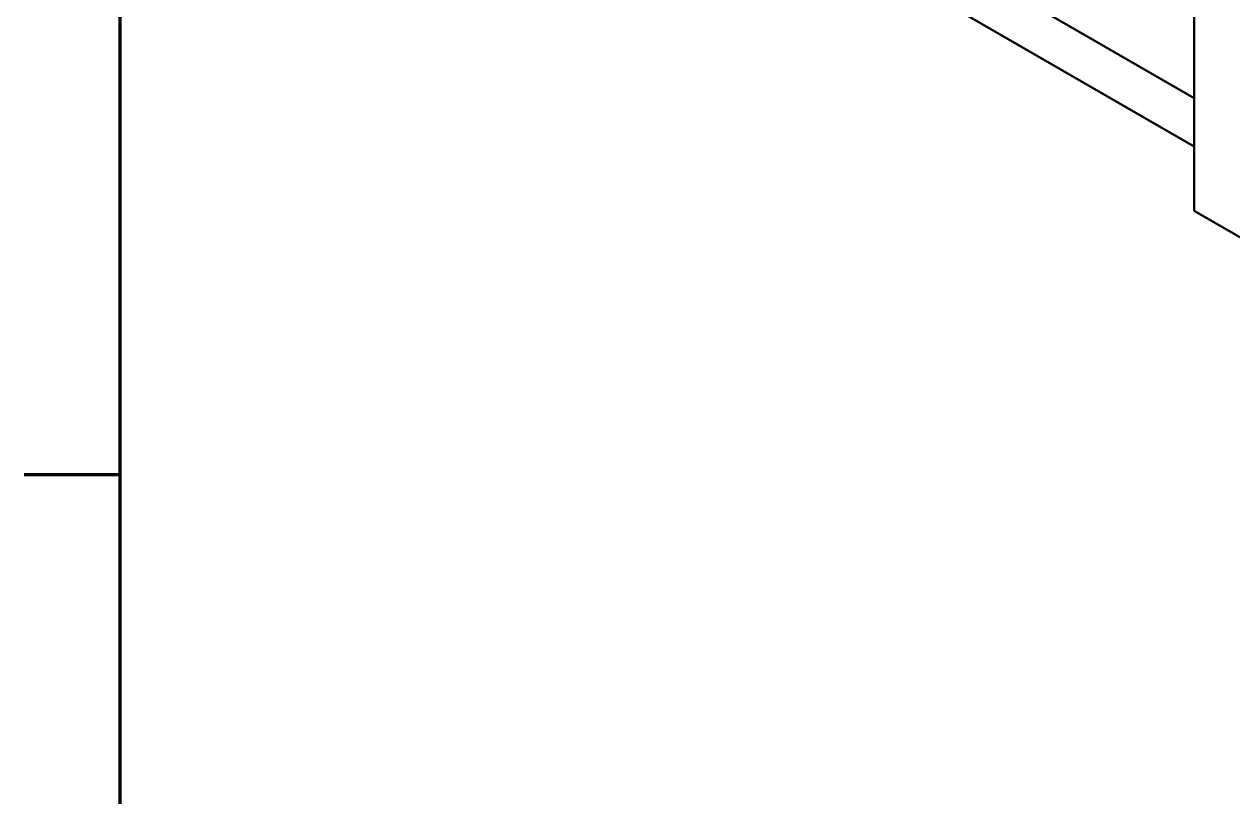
# Model space of a CAD drawing. Header units: millimetres. Extents: x 0 to 1485, y 0 to 1050.
# Drawn here: x 15.3 to 138, y 142.3 to 220.7 of the extents above; entities that cross this region are included whole.
import ezdxf

# ---------------------------------------------------------------- set-up
doc = ezdxf.new("R2010")
doc.units = ezdxf.units.MM
doc.header["$LTSCALE"] = 2.5
doc.layers.add('Rahmen (ISO)', color=7, linetype='Continuous', lineweight=70)
doc.layers.add('Sichtbar (ISO)', color=7, linetype='Continuous', lineweight=50)

# ---------------------------------------------------------------- blocks, each defined once
blk = doc.blocks.new('Ränder Standardrahmen')
at = {"layer": 'Rahmen (ISO)'}
blk.add_line((10, 70), (6.1, 70), dxfattribs=at)
at = {"layer": 'Rahmen (ISO)', "flags": 128}
blk.add_lwpolyline([(10, 10), (10, 410), (584, 410), (584, 10), (10, 10)], dxfattribs=at)

msp = doc.modelspace()

# ---------------------------------------------------------------- linework, layer by layer
at = {"layer": 'Sichtbar (ISO)'}
for p, q in [((65.043, 253.05), (134.048, 213.21)), ((65.043, 248.151), (134.048, 208.311)), ((134.048, 201.779), (134.048, 229.948)), ((134.048, 201.779), (141.119, 197.697))]:
    msp.add_line(p, q, dxfattribs=at)

# ---------------------------------------------------------------- block references
at = {"xscale": 2.5, "yscale": 2.5, "zscale": 2.5}
msp.add_blockref('Ränder Standardrahmen', (0, 0), dxfattribs=at)

doc.saveas('drawing.dxf')
